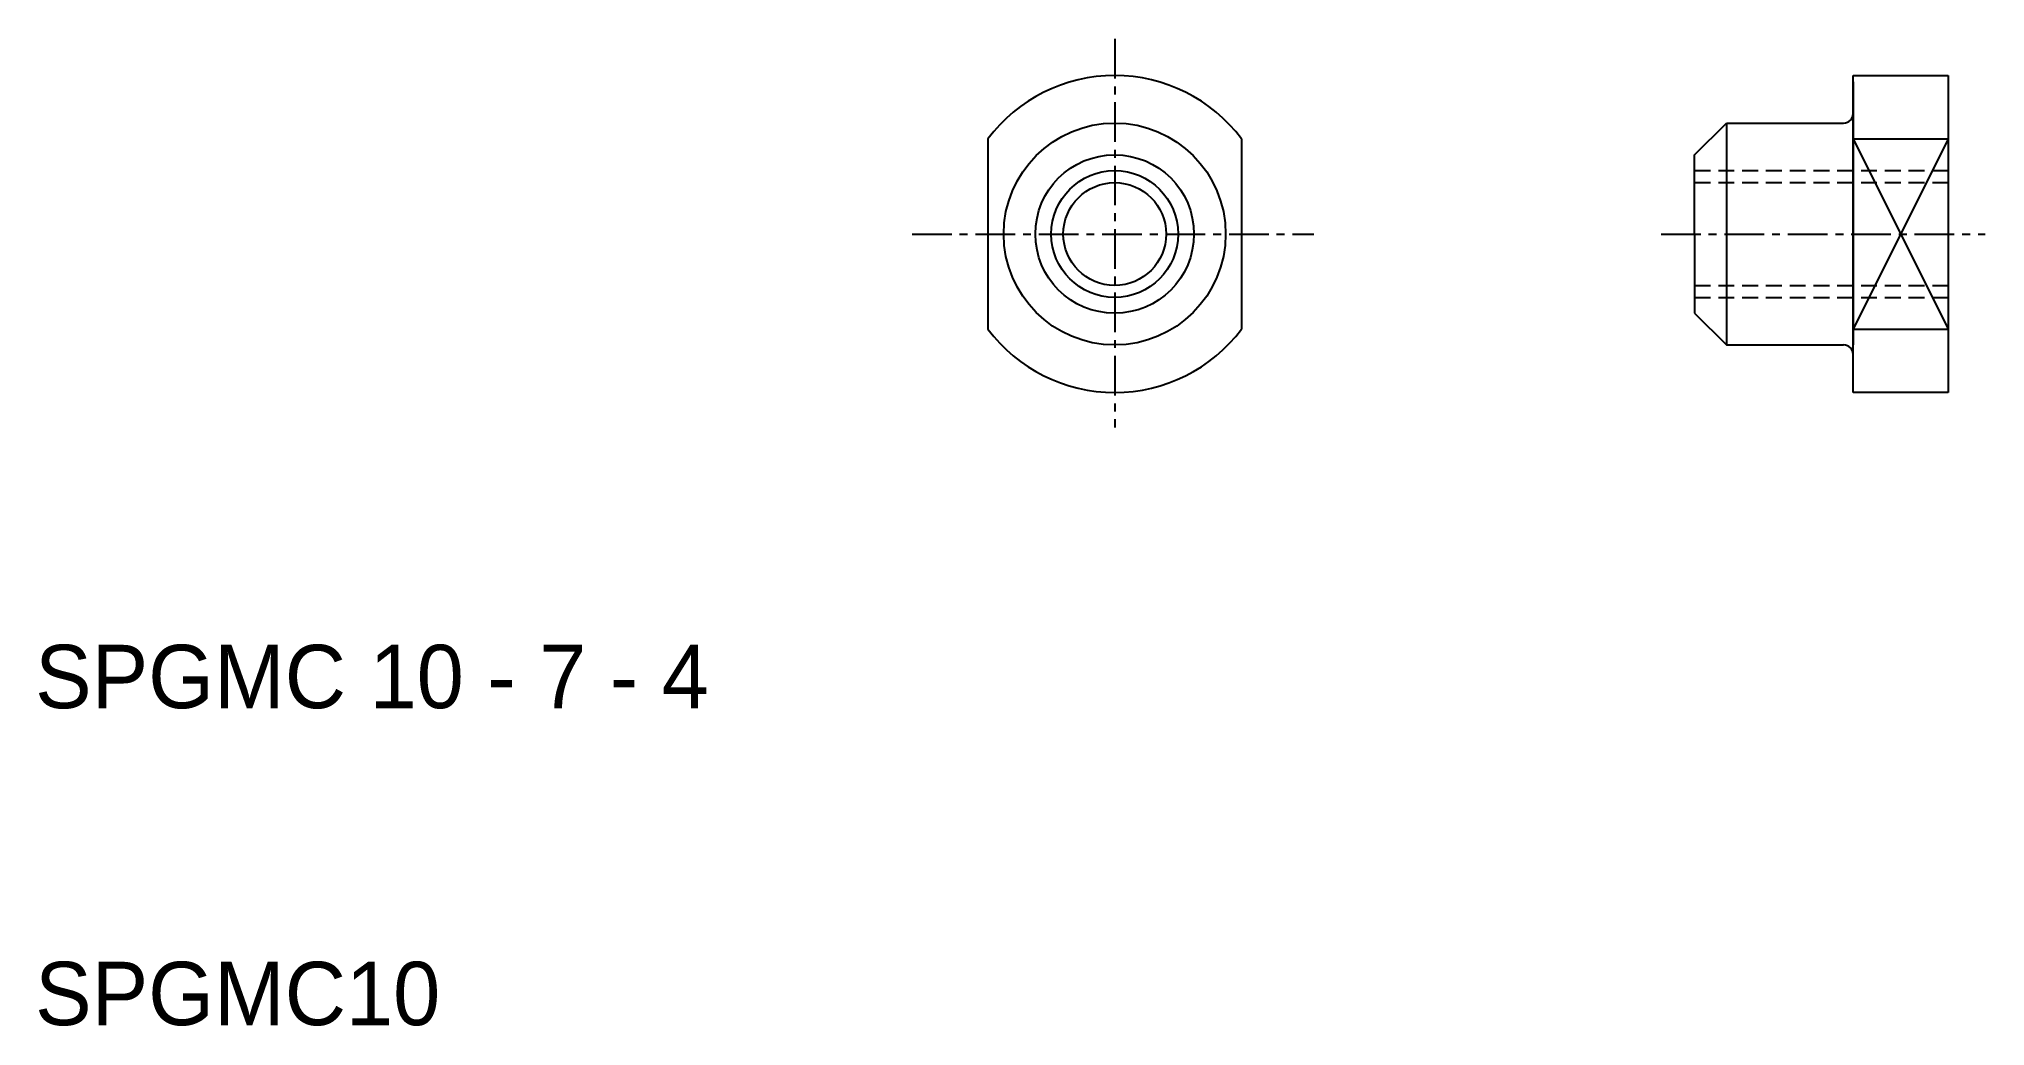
# Model space of a CAD drawing. Extents: x 10.1 to 71.5, y 10 to 41.1.
import ezdxf

# ---------------------------------------------------------------- set-up
doc = ezdxf.new("R2010")
doc.units = 0
doc.linetypes.add('CENTER', pattern=[2, 1.25, -0.25, 0.25, -0.25])
doc.linetypes.add('DASHED', pattern=[0.75, 0.5, -0.25])
doc.layers.get('0').update_dxf_attribs({"linetype": 'CONTINUOUS'})
doc.layers.add('CENTER', color=1, linetype='CENTER')

msp = doc.modelspace()

# ---------------------------------------------------------------- linework, layer by layer
at = {"color": 7, "linetype": 'CONTINUOUS'}
for p, q in [((67.351, 39.96), (70.351, 39.96)), ((67.351, 29.96), (67.351, 39.96)), ((70.351, 39.96), (70.351, 29.96)), ((67.351, 39.76), (67.351, 31.46)), ((62.351, 37.46), (63.351, 38.46)), ((63.351, 38.46), (63.351, 31.46)), ((63.351, 38.46), (67.051, 38.46)), ((40.056, 37.96), (40.056, 31.96)), ((48.056, 37.96), (48.056, 31.96)), ((62.351, 34.96), (62.351, 37.46)), ((67.351, 37.96), (70.351, 37.96)), ((67.351, 37.96), (70.351, 31.96)), ((70.351, 37.96), (67.351, 31.96)), ((62.351, 34.96), (62.351, 32.46)), ((62.351, 32.46), (63.351, 31.46)), ((67.351, 31.96), (70.351, 31.96)), ((63.351, 31.46), (67.051, 31.46)), ((70.351, 29.96), (67.351, 29.96))]:
    msp.add_line(p, q, dxfattribs=at)
at = {"color": 3, "linetype": 'DASHED'}
for p, q in [((62.351, 36.96), (70.351, 36.96)), ((62.351, 36.581), (70.351, 36.581)), ((62.351, 33.339), (70.351, 33.339)), ((62.351, 32.96), (70.351, 32.96))]:
    msp.add_line(p, q, dxfattribs=at)
at = {"color": 7, "linetype": 'CONTINUOUS'}
for radius in [3.5, 2.5, 1.621]:
    msp.add_circle((44.056, 34.96), radius, dxfattribs=at)
at = {"color": 3, "linetype": 'CONTINUOUS'}
msp.add_circle((44.056, 34.96), 2, dxfattribs=at)
at = {"color": 7, "linetype": 'CONTINUOUS'}
for centre, radius, start, end in [((44.056, 34.96), 5, 36.8699, 143.1301), ((67.051, 38.76), 0.3, 270, 0), ((44.056, 34.96), 5, 216.8699, 323.1301), ((67.051, 31.16), 0.3, 0, 90)]:
    msp.add_arc(centre, radius, start, end, dxfattribs=at)
at = {"layer": 'CENTER', "color": 1, "linetype": 'CENTER'}
for p, q in [((44.056, 41.115), (44.056, 28.859)), ((37.664, 34.96), (50.337, 34.96)), ((61.291, 34.96), (71.512, 34.96))]:
    msp.add_line(p, q, dxfattribs=at)

# ---------------------------------------------------------------- texts
at = {"color": 7, "linetype": 'CONTINUOUS'}
for s, p in [('SPGMC 10 - 7 - 4', (10, 20)), ('SPGMC10', (10, 10))]:
    msp.add_text(s, height=2, dxfattribs=at).set_placement(p)

doc.saveas('drawing.dxf')
